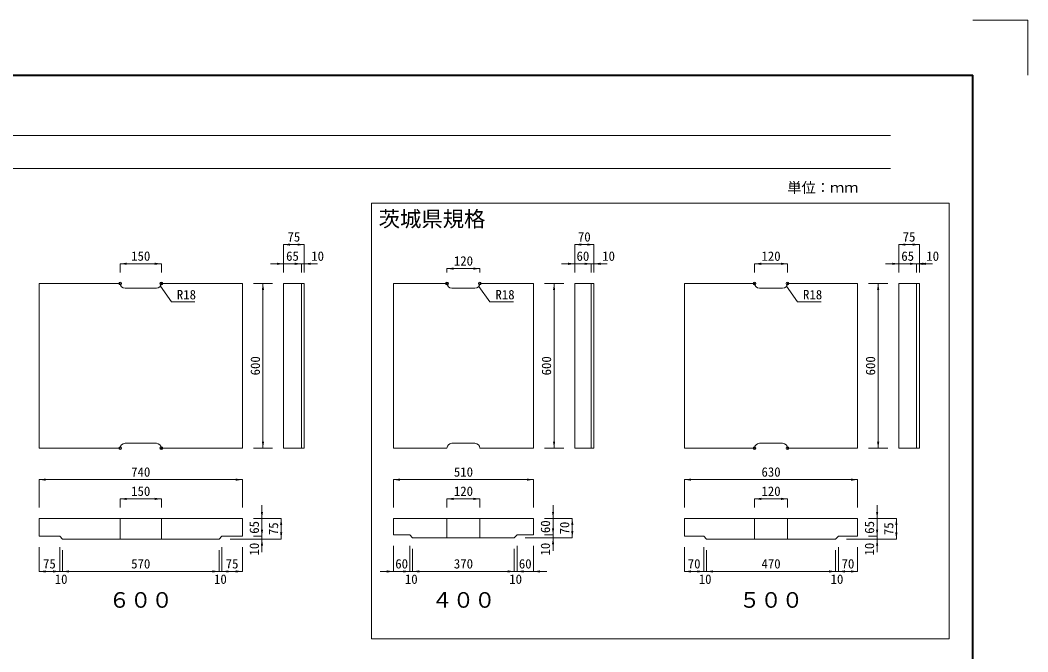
# Model space of a CAD drawing. Units: millimetres at full size, sheet at 1:20. Extents: x 19804 to 37687, y 7081 to 13999.
# Drawn here: x 34018 to 37687, y 10722 to 13021 of the extents above; entities that cross this region are included whole.
import ezdxf
from ezdxf.enums import TextEntityAlignment as Align

# ---------------------------------------------------------------- set-up
doc = ezdxf.new("R2010")
doc.units = ezdxf.units.MM
doc.header["$LTSCALE"] = 20
doc.header["$PDMODE"] = 32
doc.header["$PDSIZE"] = 10
for name, color, linetype, lineweight in [('0_2', 7, 'Continuous', 13), ('Defpoints_3', 7, 'Continuous', 13), ('図枠', 7, 'Continuous', 5), ('寸法線', 7, 'Continuous', 13), ('引出線', 4, 'Continuous', 13), ('本体', 2, 'Continuous', 13)]:
    doc.layers.add(name, color=color, linetype=linetype, lineweight=lineweight)
doc.styles.add('ＭＳ ゴシック', font='')
doc.styles.get('ＭＳ ゴシック').set_extended_font_data('MS Gothic')

# ---------------------------------------------------------------- blocks, each defined once
blk = doc.blocks.new('filled_arrow')
at = {"color": 0, "linetype": 'Continuous', "lineweight": -2}
blk.add_solid([(7.5, 1.25), (0, 0), (7.5, -1.25)], dxfattribs=at)

msp = doc.modelspace()

# ---------------------------------------------------------------- linework, layer by layer
at = {"layer": '0_2'}
msp.add_lwpolyline([(35297.37, 10769.66), (37400.04, 10769.66), (37400.04, 12355.01), (35297.37, 12355.01)], close=True, dxfattribs=at)
at = {"layer": 'Defpoints_3'}
for p in [(37486.88, 13021.04), (37686.88, 12821.04)]:
    msp.add_line(p, (37686.88, 13021.04), dxfattribs=at)
at = {"layer": '図枠', "lineweight": 40}
for p in [(29686.88, 12821.04), (37486.88, 7281.04)]:
    msp.add_line(p, (37486.88, 12821.04), dxfattribs=at)
at = {"layer": '図枠', "lineweight": 13}
for p, q in [((29986.88, 12601.04), (37186.88, 12601.04)), ((29986.88, 12481.04), (37186.88, 12481.04))]:
    msp.add_line(p, q, dxfattribs=at)
at = {"layer": '寸法線'}
for p, q in [((35051.88, 12204.31), (34976.88, 12204.31)), ((34976.88, 12103.08), (34976.88, 12204.31)), ((35051.88, 12103.08), (35051.88, 12204.31)), ((36106.88, 12204.31), (36036.88, 12204.31)), ((36036.88, 12103.08), (36036.88, 12204.31)), ((36106.88, 12103.08), (36106.88, 12204.31)), ((37291.88, 12204.31), (37216.88, 12204.31)), ((37216.88, 12103.08), (37216.88, 12204.31)), ((37291.88, 12103.08), (37291.88, 12204.31)), ((34381.88, 12134.48), (34531.88, 12134.48)), ((34381.88, 12103.08), (34381.88, 12134.48)), ((34531.88, 12103.08), (34531.88, 12134.48)), ((34928.88, 12134.31), (35041.88, 12134.31)), ((34976.88, 12103.08), (34976.88, 12134.31)), ((34993.88, 12134.31), (35099.88, 12134.31)), ((35041.88, 12103.08), (35041.88, 12134.31)), ((35041.88, 12103.08), (35041.88, 12134.31)), ((35051.88, 12103.08), (35051.88, 12134.31)), ((35571.88, 12116.82), (35691.88, 12116.82)), ((35571.88, 12103.08), (35571.88, 12116.82)), ((35691.88, 12103.08), (35691.88, 12116.82)), ((35988.88, 12134.31), (36096.88, 12134.31)), ((36036.88, 12103.08), (36036.88, 12134.31)), ((36048.88, 12134.31), (36154.88, 12134.31)), ((36096.88, 12103.08), (36096.88, 12134.31)), ((36096.88, 12103.08), (36096.88, 12134.31)), ((36106.88, 12103.08), (36106.88, 12134.31)), ((36691.88, 12134.31), (36811.88, 12134.31)), ((36691.88, 12103.08), (36691.88, 12134.31)), ((36811.88, 12103.08), (36811.88, 12134.31)), ((37168.88, 12134.31), (37329.88, 12134.31)), ((37216.88, 12103.08), (37216.88, 12134.31)), ((37233.88, 12134.31), (37339.88, 12134.31)), ((37281.88, 12103.08), (37281.88, 12134.31)), ((37281.88, 12103.08), (37281.88, 12134.31)), ((37291.88, 12103.08), (37291.88, 12134.31)), ((34866.88, 12063.08), (34901.88, 12063.08)), ((34901.88, 11463.08), (34901.88, 12063.08)), ((34901.88, 12063.08), (34901.88, 11463.08)), ((34936.88, 12063.08), (34901.88, 12063.08)), ((35926.88, 12063.08), (35961.88, 12063.08)), ((35961.88, 11463.08), (35961.88, 12063.08)), ((35961.88, 12063.08), (35961.88, 11463.08)), ((35996.88, 12063.08), (35961.88, 12063.08)), ((37106.88, 12063.08), (37141.88, 12063.08)), ((37141.88, 11463.08), (37141.88, 12063.08)), ((37141.88, 12063.08), (37141.88, 11463.08)), ((37176.88, 12063.08), (37141.88, 12063.08)), ((34866.88, 11463.08), (34901.88, 11463.08)), ((34936.88, 11463.08), (34901.88, 11463.08)), ((35926.88, 11463.08), (35961.88, 11463.08)), ((35996.88, 11463.08), (35961.88, 11463.08)), ((37106.88, 11463.08), (37141.88, 11463.08)), ((37176.88, 11463.08), (37141.88, 11463.08)), ((34086.88, 11348.7), (34826.88, 11348.7)), ((34086.88, 11247.47), (34086.88, 11348.7)), ((34826.88, 11247.47), (34826.88, 11348.7)), ((35376.88, 11348.7), (35886.88, 11348.7)), ((35376.88, 11247.47), (35376.88, 11348.7)), ((35886.88, 11247.47), (35886.88, 11348.7)), ((36436.88, 11348.7), (37066.88, 11348.7)), ((36436.88, 11247.47), (36436.88, 11348.7)), ((37066.88, 11247.47), (37066.88, 11348.7)), ((34381.88, 11278.7), (34531.88, 11278.7)), ((34381.88, 11247.47), (34381.88, 11278.7)), ((34531.88, 11247.47), (34531.88, 11278.7)), ((35571.88, 11278.7), (35691.88, 11278.7)), ((35571.88, 11247.47), (35571.88, 11278.7)), ((35691.88, 11247.47), (35691.88, 11278.7)), ((36691.88, 11278.7), (36811.88, 11278.7)), ((36691.88, 11247.47), (36691.88, 11278.7)), ((36811.88, 11247.47), (36811.88, 11278.7)), ((34898.11, 11142.47), (34898.11, 11255.47)), ((35958.11, 11147.47), (35958.11, 11255.47)), ((37138.11, 11142.47), (37138.11, 11255.47)), ((34866.88, 11207.47), (34898.11, 11207.47)), ((34866.88, 11207.47), (34968.11, 11207.47)), ((34968.11, 11132.47), (34968.11, 11207.47)), ((35926.88, 11207.47), (35958.11, 11207.47)), ((35926.88, 11207.47), (36028.11, 11207.47)), ((35958.11, 11089.47), (35958.11, 11195.47)), ((36028.11, 11137.47), (36028.11, 11207.47)), ((37106.88, 11207.47), (37138.11, 11207.47)), ((37106.88, 11207.47), (37208.11, 11207.47)), ((37208.11, 11132.47), (37208.11, 11207.47)), ((34898.11, 11084.47), (34898.11, 11190.47)), ((37138.11, 11084.47), (37138.11, 11190.47)), ((34781.88, 11132.47), (34898.11, 11132.47)), ((34781.88, 11132.47), (34968.11, 11132.47)), ((34866.88, 11142.47), (34898.11, 11142.47)), ((34866.88, 11142.47), (34898.11, 11142.47)), ((35856.88, 11137.47), (35958.11, 11137.47)), ((35856.88, 11137.47), (36028.11, 11137.47)), ((35926.88, 11147.47), (35958.11, 11147.47)), ((35926.88, 11147.47), (35958.11, 11147.47)), ((37026.88, 11132.47), (37138.11, 11132.47)), ((37026.88, 11132.47), (37208.11, 11132.47)), ((37106.88, 11142.47), (37138.11, 11142.47)), ((37106.88, 11142.47), (37138.11, 11142.47)), ((34086.88, 11102.47), (34086.88, 11014.6)), ((34161.88, 11102.47), (34161.88, 11014.6)), ((34161.88, 11102.47), (34161.88, 11014.6)), ((34171.88, 11092.47), (34171.88, 11014.6)), ((34171.88, 11092.47), (34171.88, 11014.6)), ((34741.88, 11092.47), (34741.88, 11014.6)), ((34741.88, 11092.47), (34741.88, 11014.6)), ((34751.88, 11102.47), (34751.88, 11014.6)), ((34751.88, 11102.47), (34751.88, 11014.6)), ((34826.88, 11102.47), (34826.88, 11014.6)), ((35376.88, 11107.47), (35376.88, 11014.6)), ((35436.88, 11107.47), (35436.88, 11014.6)), ((35436.88, 11107.47), (35436.88, 11014.6)), ((35446.88, 11097.47), (35446.88, 11014.6)), ((35446.88, 11097.47), (35446.88, 11014.6)), ((35816.88, 11097.47), (35816.88, 11014.6)), ((35816.88, 11097.47), (35816.88, 11014.6)), ((35826.88, 11107.47), (35826.88, 11014.6)), ((35826.88, 11107.47), (35826.88, 11014.6)), ((35886.88, 11107.47), (35886.88, 11014.6)), ((36436.88, 11102.47), (36436.88, 11014.6)), ((36506.88, 11102.47), (36506.88, 11014.6)), ((36506.88, 11102.47), (36506.88, 11014.6)), ((36516.88, 11092.47), (36516.88, 11014.6)), ((36516.88, 11092.47), (36516.88, 11014.6)), ((36986.88, 11092.47), (36986.88, 11014.6)), ((36986.88, 11092.47), (36986.88, 11014.6)), ((36996.88, 11102.47), (36996.88, 11014.6)), ((36996.88, 11102.47), (36996.88, 11014.6)), ((37066.88, 11102.47), (37066.88, 11014.6)), ((34086.88, 11014.6), (34161.88, 11014.6)), ((34113.88, 11014.6), (34219.88, 11014.6)), ((34171.88, 11014.6), (34741.88, 11014.6)), ((34693.88, 11014.6), (34799.88, 11014.6)), ((34751.88, 11014.6), (34826.88, 11014.6)), ((35328.88, 11014.6), (35436.88, 11014.6)), ((35388.88, 11014.6), (35494.88, 11014.6)), ((35446.88, 11014.6), (35816.88, 11014.6)), ((35768.88, 11014.6), (35874.88, 11014.6)), ((35826.88, 11014.6), (35934.88, 11014.6)), ((36436.88, 11014.6), (36506.88, 11014.6)), ((36458.88, 11014.6), (36564.88, 11014.6)), ((36516.88, 11014.6), (36986.88, 11014.6)), ((36938.88, 11014.6), (37044.88, 11014.6)), ((36996.88, 11014.6), (37066.88, 11014.6))]:
    msp.add_line(p, q, dxfattribs=at)
at = {"layer": '引出線'}
for points in [[(34528.42, 12052.47), (34568.32, 11995.9), (34653.93, 11995.9)], [(35687.48, 12051.29), (35728.32, 11995.9), (35813.93, 11995.9)], [(36808.42, 12052.47), (36848.32, 11995.9), (36933.93, 11995.9)]]:
    msp.add_lwpolyline(points, dxfattribs=at)
at = {"layer": '本体'}
for p, q in [((34086.88, 11463.08), (34086.88, 12063.08)), ((34086.88, 12063.08), (34381.88, 12063.08)), ((34399.88, 12045.08), (34513.88, 12045.08)), ((34531.88, 12063.08), (34826.88, 12063.08)), ((34826.88, 11463.08), (34826.88, 12063.08)), ((34976.88, 12063.08), (34976.88, 11463.08)), ((34976.88, 12063.08), (35051.88, 12063.08)), ((35041.88, 12063.08), (35041.88, 11463.08)), ((35051.88, 12063.08), (35051.88, 11463.08)), ((35376.88, 11463.08), (35376.88, 12063.08)), ((35376.88, 12063.08), (35571.88, 12063.08)), ((35589.88, 12045.08), (35673.88, 12045.08)), ((35691.88, 12063.08), (35886.88, 12063.08)), ((35886.88, 11463.08), (35886.88, 12063.08)), ((36036.88, 12063.08), (36036.88, 11463.08)), ((36036.88, 12063.08), (36106.88, 12063.08)), ((36096.88, 12063.08), (36096.88, 11463.08)), ((36106.88, 12063.08), (36106.88, 11463.08)), ((36436.88, 11463.08), (36436.88, 12063.08)), ((36436.88, 12063.08), (36691.88, 12063.08)), ((36709.88, 12045.08), (36793.88, 12045.08)), ((36811.88, 12063.08), (37066.88, 12063.08)), ((37066.88, 11463.08), (37066.88, 12063.08)), ((37216.88, 12063.08), (37216.88, 11463.08)), ((37216.88, 12063.08), (37291.88, 12063.08)), ((37281.88, 12063.08), (37281.88, 11463.08)), ((37291.88, 12063.08), (37291.88, 11463.08)), ((34086.88, 11463.08), (34381.88, 11463.08)), ((34399.88, 11481.08), (34513.88, 11481.08)), ((34531.88, 11463.08), (34826.88, 11463.08)), ((34976.88, 11463.08), (35051.88, 11463.08)), ((35376.88, 11463.08), (35571.88, 11463.08)), ((35589.88, 11481.08), (35673.88, 11481.08)), ((35691.88, 11463.08), (35886.88, 11463.08)), ((36036.88, 11463.08), (36106.88, 11463.08)), ((36436.88, 11463.08), (36691.88, 11463.08)), ((36709.88, 11481.08), (36793.88, 11481.08)), ((36811.88, 11463.08), (37066.88, 11463.08)), ((37216.88, 11463.08), (37291.88, 11463.08))]:
    msp.add_line(p, q, dxfattribs=at)
at = {"layer": '本体', "lineweight": 20}
for p, q in [((34826.88, 11207.47), (34086.88, 11207.47)), ((34086.88, 11207.47), (34086.88, 11142.47)), ((34826.88, 11207.47), (34826.88, 11142.47)), ((35886.88, 11207.47), (35376.88, 11207.47)), ((35376.88, 11207.47), (35376.88, 11147.47)), ((35886.88, 11207.47), (35886.88, 11147.47)), ((36436.88, 11207.47), (37066.88, 11207.47)), ((36436.88, 11207.47), (36436.88, 11142.47)), ((37066.88, 11207.47), (37066.88, 11142.47)), ((34161.88, 11142.47), (34086.88, 11142.47)), ((34161.88, 11142.47), (34171.88, 11132.47)), ((34741.88, 11132.47), (34171.88, 11132.47)), ((34751.88, 11142.47), (34741.88, 11132.47)), ((34751.88, 11142.47), (34826.88, 11142.47)), ((35376.88, 11147.47), (35436.88, 11147.47)), ((35436.88, 11147.47), (35446.88, 11137.47)), ((35816.88, 11137.47), (35446.88, 11137.47)), ((35826.88, 11147.47), (35816.88, 11137.47)), ((35886.88, 11147.47), (35826.88, 11147.47)), ((36436.88, 11142.47), (36506.88, 11142.47)), ((36516.88, 11132.47), (36506.88, 11142.47)), ((36986.88, 11132.47), (36516.88, 11132.47)), ((36986.88, 11132.47), (36996.88, 11142.47)), ((37066.88, 11142.47), (36996.88, 11142.47))]:
    msp.add_line(p, q, dxfattribs=at)
at = {"layer": '本体', "lineweight": 9}
for p, q in [((34381.88, 11207.47), (34381.88, 11132.47)), ((34531.88, 11132.47), (34531.88, 11207.47)), ((35571.88, 11207.47), (35571.88, 11137.47)), ((35691.88, 11137.47), (35691.88, 11207.47)), ((36691.88, 11132.47), (36691.88, 11207.47)), ((36811.88, 11132.47), (36811.88, 11207.47))]:
    msp.add_line(p, q, dxfattribs=at)
at = {"layer": '本体'}
for centre, start, end in [((34399.88, 12063.08), 180, 270), ((34513.88, 12063.08), 270, 0), ((35673.88, 12063.08), 270, 0), ((36709.88, 12063.08), 180, 270), ((36793.88, 12063.08), 270, 0), ((34399.88, 11463.08), 90, 180), ((34513.88, 11463.08), 0, 90), ((35589.88, 11463.08), 90, 180), ((35673.88, 11463.08), 0, 90), ((36709.88, 11463.08), 90, 180), ((36793.88, 11463.08), 0, 90)]:
    msp.add_arc(centre, 18, start, end, dxfattribs=at)
at = {"layer": '本体', "lineweight": 9}
msp.add_arc((35589.88, 12063.08), 18, 180, 270, dxfattribs=at)
at = {"layer": '本体'}
for p in [(34381.88, 12063.08), (34531.88, 12063.08), (35571.88, 12063.08), (35691.88, 12063.08), (36691.88, 12063.08), (36811.88, 12063.08), (34381.88, 11463.08), (34531.88, 11463.08), (36691.88, 11463.08), (36811.88, 11463.08)]:
    msp.add_point(p, dxfattribs=at)

# ---------------------------------------------------------------- block references
at = {"layer": '寸法線', "xscale": 3.2, "yscale": 3.2}
for p in [(34976.88, 12204.31), (36036.88, 12204.31), (37216.88, 12204.31), (34381.88, 12134.48), (35051.88, 12134.31), (35571.88, 12116.82), (36106.88, 12134.31), (36691.88, 12134.31), (37281.88, 12134.31), (37291.88, 12134.31), (34086.88, 11348.7), (35376.88, 11348.7), (36436.88, 11348.7), (34381.88, 11278.7), (35571.88, 11278.7), (36691.88, 11278.7), (34086.88, 11014.6), (34171.88, 11014.6), (34171.88, 11014.6), (34751.88, 11014.6), (34751.88, 11014.6), (35446.88, 11014.6), (35446.88, 11014.6), (35826.88, 11014.6), (35826.88, 11014.6), (35886.88, 11014.6), (36436.88, 11014.6), (36516.88, 11014.6), (36516.88, 11014.6), (36996.88, 11014.6), (36996.88, 11014.6)]:
    msp.add_blockref('filled_arrow', p, dxfattribs=at)
for p, rotation in [((35051.88, 12204.31), 180), ((36106.88, 12204.31), 180), ((37291.88, 12204.31), 180), ((34531.88, 12134.48), 180), ((34976.88, 12134.31), 180), ((35041.88, 12134.31), 180), ((35041.88, 12134.31), 180), ((35691.88, 12116.82), 180), ((36036.88, 12134.31), 180), ((36096.88, 12134.31), 180), ((36096.88, 12134.31), 180), ((36811.88, 12134.31), 180), ((37216.88, 12134.31), 180), ((37281.88, 12134.31), 180), ((34901.88, 12063.08), 270), ((34901.88, 12063.08), 270), ((35961.88, 12063.08), 270), ((35961.88, 12063.08), 270), ((37141.88, 12063.08), 270), ((37141.88, 12063.08), 270), ((34901.88, 11463.08), 90), ((34901.88, 11463.08), 90), ((35961.88, 11463.08), 90), ((35961.88, 11463.08), 90), ((37141.88, 11463.08), 90), ((37141.88, 11463.08), 90), ((34826.88, 11348.7), 180), ((35886.88, 11348.7), 180), ((37066.88, 11348.7), 180), ((34531.88, 11278.7), 180), ((35691.88, 11278.7), 180), ((36811.88, 11278.7), 180), ((34898.11, 11207.47), 90), ((35958.11, 11207.47), 90), ((37138.11, 11207.47), 90), ((34968.11, 11207.47), 270), ((36028.11, 11207.47), 270), ((37208.11, 11207.47), 270), ((34898.11, 11142.47), 90), ((34898.11, 11142.47), 90), ((34968.11, 11132.47), 90), ((35958.11, 11147.47), 90), ((35958.11, 11147.47), 90), ((36028.11, 11137.47), 90), ((37138.11, 11142.47), 90), ((37138.11, 11142.47), 90), ((37208.11, 11132.47), 90), ((34898.11, 11132.47), 270), ((35958.11, 11137.47), 270), ((37138.11, 11132.47), 270), ((34161.88, 11014.6), 180), ((34161.88, 11014.6), 180), ((34741.88, 11014.6), 180), ((34741.88, 11014.6), 180), ((34826.88, 11014.6), 180), ((35376.88, 11014.6), 180), ((35436.88, 11014.6), 180), ((35436.88, 11014.6), 180), ((35816.88, 11014.6), 180), ((35816.88, 11014.6), 180), ((36506.88, 11014.6), 180), ((36506.88, 11014.6), 180), ((36986.88, 11014.6), 180), ((36986.88, 11014.6), 180), ((37066.88, 11014.6), 180)]:
    msp.add_blockref('filled_arrow', p, dxfattribs=dict(at, rotation=rotation))
at = {"layer": '引出線', "xscale": 0.16, "yscale": 0.16}
for p, rotation in [((34528.42, 12052.47), 305.2), ((35687.48, 12051.29), 306.4), ((36808.42, 12052.47), 305.2)]:
    msp.add_blockref('filled_arrow', p, dxfattribs=dict(at, rotation=rotation))

# ---------------------------------------------------------------- texts
at = {"layer": '0_2', "style": 'ＭＳ ゴシック'}
for s, p in [('６００', (34456.88, 10865.33)), ('４００', (35631.88, 10865.33)), ('５００', (36751.88, 10865.33))]:
    msp.add_text(s, height=56.96, dxfattribs=at).set_placement(p, align=Align.BOTTOM_CENTER)
at = {"layer": '図枠', "style": 'ＭＳ ゴシック'}
msp.add_text('単位：ｍｍ', height=37.98, dxfattribs=at).set_placement((36940.61, 12411.7), align=Align.MIDDLE_CENTER)
msp.add_text('茨城県規格', height=56.96, dxfattribs=at).set_placement((35323.26, 12297.51), align=Align.MIDDLE_LEFT)
at = {"layer": '寸法線', "style": 'ＭＳ ゴシック'}
for s, p in [('75', (35014.38, 12232.31)), ('70', (36071.88, 12232.31)), ('75', (37254.38, 12232.31)), ('150', (34456.88, 12162.48)), ('65', (35009.38, 12162.31)), ('10', (35100.9, 12162.31)), ('120', (35631.88, 12144.82)), ('60', (36066.88, 12162.31)), ('10', (36160.36, 12162.31)), ('120', (36751.88, 12162.31)), ('65', (37249.38, 12162.31)), ('10', (37340.36, 12162.31)), ('740', (34456.88, 11376.7)), ('510', (35631.88, 11376.7)), ('630', (36751.88, 11376.7)), ('150', (34456.88, 11306.7)), ('120', (35631.88, 11306.7)), ('120', (36751.88, 11306.7)), ('75', (34124.38, 11042.6)), ('570', (34456.88, 11042.6)), ('75', (34789.38, 11042.6)), ('60', (35406.88, 11042.6)), ('370', (35631.88, 11042.6)), ('60', (35856.88, 11042.6)), ('70', (36471.88, 11042.6)), ('470', (36751.88, 11042.6)), ('70', (37031.88, 11042.6)), ('10', (34166.88, 10986.6)), ('10', (34746.88, 10986.6)), ('10', (35441.88, 10986.6)), ('10', (35821.88, 10986.6)), ('10', (36511.88, 10986.6)), ('10', (36991.88, 10986.6))]:
    msp.add_text(s, height=34.18, dxfattribs=at).set_placement(p, align=Align.MIDDLE_CENTER)
for s, p in [('600', (34873.88, 11763.08)), ('600', (34873.88, 11763.08)), ('600', (35933.88, 11763.08)), ('600', (35933.88, 11763.08)), ('600', (37113.88, 11763.08)), ('600', (37113.88, 11763.08)), ('65', (34870.11, 11174.97)), ('60', (35930.11, 11177.47)), ('70', (36000.11, 11172.47)), ('65', (37110.11, 11174.97)), ('75', (34940.11, 11169.97)), ('75', (37180.11, 11169.97)), ('10', (34870.11, 11095.88)), ('10', (35930.11, 11095.88)), ('10', (37110.11, 11095.88))]:
    msp.add_text(s, height=34.18, rotation=90, dxfattribs=at).set_placement(p, align=Align.MIDDLE_CENTER)
at = {"layer": '引出線', "style": 'ＭＳ ゴシック'}
for p in [(34588.32, 12039.1), (35748.32, 12039.1), (36868.32, 12039.1)]:
    msp.add_text('R18', height=34.18, dxfattribs=at).set_placement(p, align=Align.TOP_LEFT)

doc.saveas('drawing.dxf')
